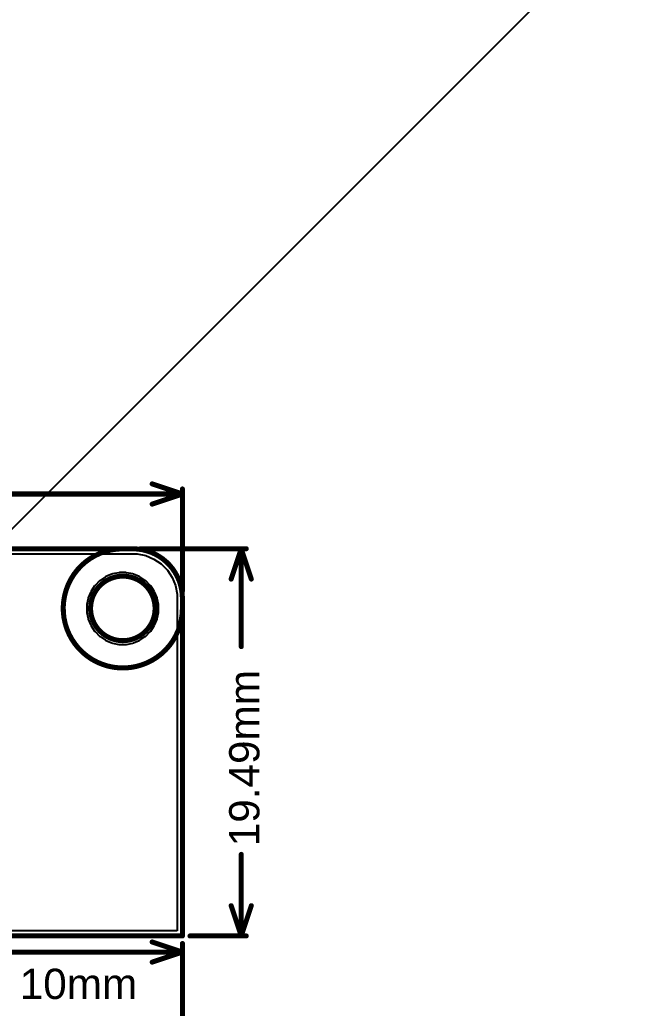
# Model space of a CAD drawing. Header units: inches. Extents: x -3 to 5389, y -3 to 5396.
# Drawn here: x 50.37 to 81.06, y 31.61 to 81.38 of the extents above; entities that cross this region are included whole.
import ezdxf

# ---------------------------------------------------------------- set-up
doc = ezdxf.new("R2010")
doc.units = ezdxf.units.IN
for name, color, linetype in [('Board_Outline', 216, 'Continuous'), ('Bottom Layer', 5, 'Continuous'), ('Bottom Solder', 6, 'Continuous'), ('Mechanical 1', 6, 'Continuous'), ('Multi-Layer', 9, 'Continuous'), ('Top Layer', 1, 'Continuous')]:
    doc.layers.add(name, color=color, linetype=linetype)
doc.styles.add('Arial', font='', dxfattribs={"height": 0.2})
doc.styles.get('Arial').set_extended_font_data('Arial')

msp = doc.modelspace()

# ---------------------------------------------------------------- linework, layer by layer
at = {"layer": 'Board_Outline'}
for points in [[(3.762, 54.743, 0.254, 0.254, 0), (56.062, 54.743, 0.254, 0.254, 0)], [(56.062, 54.743, 0.254, 0.254, -0.414214), (58.562, 52.243, 0.254, 0.254, 0)], [(58.562, 40.25, 0.254, 0.254, 0), (58.562, 52.243, 0.254, 0.254, 0)], [(58.562, 35.25, 0.254, 0.254, 0), (58.562, 40.25, 0.254, 0.254, 0)], [(48.562, 35.25, 0.254, 0.254, 0), (58.562, 35.25, 0.254, 0.254, 0)]]:
    msp.add_lwpolyline(points, format="xyseb", dxfattribs=at)
for points in [[(55.999, 54.743, 0.127, 0.127, 1), (56.126, 54.743, 0.127, 0.127, 1)], [(55.999, 54.743, 0.127, 0.127, 1), (56.126, 54.743, 0.127, 0.127, 1)], [(57.187, 51.743, 0.254, 0.254, 1), (53.937, 51.743, 0.254, 0.254, 1)], [(58.499, 52.243, 0.127, 0.127, 1), (58.626, 52.243, 0.127, 0.127, 1)], [(58.499, 52.243, 0.127, 0.127, 1), (58.626, 52.243, 0.127, 0.127, 1)], [(53.874, 51.743, 0.127, 0.127, 1), (54.001, 51.743, 0.127, 0.127, 1)], [(57.124, 51.743, 0.127, 0.127, 1), (57.251, 51.743, 0.127, 0.127, 1)], [(58.499, 40.25, 0.127, 0.127, 1), (58.626, 40.25, 0.127, 0.127, 1)], [(58.499, 40.25, 0.127, 0.127, 1), (58.626, 40.25, 0.127, 0.127, 1)], [(58.499, 35.25, 0.127, 0.127, 1), (58.626, 35.25, 0.127, 0.127, 1)], [(58.499, 35.25, 0.127, 0.127, 1), (58.626, 35.25, 0.127, 0.127, 1)]]:
    msp.add_lwpolyline(points, format="xyseb", close=True, dxfattribs=at)
at = {"layer": 'Bottom Layer'}
for p, q in [((46.399, 54.484), (56.062, 54.484)), ((56.062, 54.484), (56.283, 54.484)), ((56.283, 54.484), (56.716, 54.398)), ((56.716, 54.398), (57.124, 54.229)), ((57.124, 54.229), (57.491, 53.984)), ((57.491, 53.984), (57.803, 53.672)), ((54.682, 53.327), (54.416, 53.149)), ((54.699, 53.334), (54.682, 53.327)), ((54.714, 53.344), (54.699, 53.334)), ((55.009, 53.466), (54.714, 53.344)), ((55.027, 53.47), (55.009, 53.466)), ((55.043, 53.476), (55.027, 53.47)), ((55.357, 53.539), (55.043, 53.476)), ((55.375, 53.539), (55.357, 53.539)), ((55.393, 53.542), (55.375, 53.539)), ((55.713, 53.542), (55.393, 53.542)), ((55.73, 53.539), (55.713, 53.542)), ((55.748, 53.539), (55.73, 53.539)), ((56.062, 53.476), (55.748, 53.539)), ((56.079, 53.47), (56.062, 53.476)), ((56.096, 53.466), (56.079, 53.47)), ((56.392, 53.344), (56.096, 53.466)), ((56.407, 53.334), (56.392, 53.344)), ((56.423, 53.327), (56.407, 53.334)), ((56.689, 53.149), (56.423, 53.327)), ((57.803, 53.672), (58.048, 53.305)), ((58.048, 53.305), (58.217, 52.897)), ((54.14, 52.873), (53.962, 52.606)), ((54.152, 52.885), (54.14, 52.873)), ((54.162, 52.9), (54.152, 52.885)), ((54.389, 53.126), (54.162, 52.9)), ((54.404, 53.136), (54.389, 53.126)), ((54.416, 53.149), (54.404, 53.136)), ((56.702, 53.136), (56.689, 53.149)), ((56.717, 53.126), (56.702, 53.136)), ((56.943, 52.9), (56.717, 53.126)), ((56.953, 52.885), (56.943, 52.9)), ((56.966, 52.873), (56.953, 52.885)), ((57.144, 52.606), (56.966, 52.873)), ((58.217, 52.897), (58.303, 52.464)), ((53.819, 52.262), (53.812, 52.245)), ((53.823, 52.279), (53.819, 52.262)), ((53.945, 52.575), (53.823, 52.279)), ((53.955, 52.59), (53.945, 52.575)), ((53.962, 52.606), (53.955, 52.59)), ((57.15, 52.59), (57.144, 52.606)), ((57.16, 52.575), (57.15, 52.59)), ((57.283, 52.279), (57.16, 52.575)), ((57.286, 52.262), (57.283, 52.279)), ((57.293, 52.245), (57.286, 52.262)), ((58.303, 52.464), (58.303, 52.243)), ((53.75, 51.914), (53.746, 51.896)), ((53.746, 51.896), (53.746, 51.576)), ((53.812, 52.245), (53.75, 51.931)), ((53.75, 51.931), (53.75, 51.914)), ((57.356, 51.931), (57.293, 52.245)), ((57.356, 51.914), (57.356, 51.931)), ((57.359, 51.896), (57.356, 51.914)), ((57.359, 51.576), (57.359, 51.896)), ((58.303, 52.243), (58.303, 35.509)), ((53.746, 51.576), (53.75, 51.558)), ((53.75, 51.558), (53.75, 51.541)), ((53.75, 51.541), (53.812, 51.227)), ((57.293, 51.227), (57.356, 51.541)), ((57.356, 51.558), (57.359, 51.576)), ((57.356, 51.541), (57.356, 51.558)), ((53.812, 51.227), (53.819, 51.21)), ((53.819, 51.21), (53.823, 51.193)), ((53.823, 51.193), (53.945, 50.897)), ((53.945, 50.897), (53.955, 50.882)), ((53.955, 50.882), (53.962, 50.866)), ((53.962, 50.866), (54.14, 50.599)), ((56.966, 50.599), (57.144, 50.866)), ((57.144, 50.866), (57.15, 50.882)), ((57.15, 50.882), (57.16, 50.897)), ((57.16, 50.897), (57.283, 51.193)), ((57.283, 51.193), (57.286, 51.21)), ((57.286, 51.21), (57.293, 51.227)), ((54.14, 50.599), (54.152, 50.587)), ((54.152, 50.587), (54.162, 50.572)), ((54.162, 50.572), (54.389, 50.346)), ((54.389, 50.346), (54.404, 50.336)), ((54.404, 50.336), (54.416, 50.323)), ((54.416, 50.323), (54.682, 50.145)), ((56.423, 50.145), (56.689, 50.323)), ((56.689, 50.323), (56.702, 50.336)), ((56.702, 50.336), (56.717, 50.346)), ((56.717, 50.346), (56.943, 50.572)), ((56.943, 50.572), (56.953, 50.587)), ((56.953, 50.587), (56.966, 50.599)), ((54.682, 50.145), (54.699, 50.138)), ((54.699, 50.138), (54.714, 50.129)), ((54.714, 50.129), (55.009, 50.006)), ((55.009, 50.006), (55.027, 50.003)), ((55.027, 50.003), (55.043, 49.996)), ((55.043, 49.996), (55.357, 49.933)), ((55.357, 49.933), (55.375, 49.933)), ((55.375, 49.933), (55.393, 49.93)), ((55.393, 49.93), (55.713, 49.93)), ((55.713, 49.93), (55.73, 49.933)), ((55.73, 49.933), (55.748, 49.933)), ((55.748, 49.933), (56.062, 49.996)), ((56.062, 49.996), (56.079, 50.003)), ((56.079, 50.003), (56.096, 50.006)), ((56.096, 50.006), (56.392, 50.129)), ((56.392, 50.129), (56.407, 50.138)), ((56.407, 50.138), (56.423, 50.145)), ((58.303, 35.509), (22.037, 35.509))]:
    msp.add_line(p, q, dxfattribs=at)
at = {"layer": 'Bottom Solder'}
msp.add_line((10.006, 15.772), (5388.927, 5395.525), dxfattribs=at)
at = {"layer": 'Mechanical 1'}
for points in [[(57.038, 58.01, 0.254, 0.254, 0), (58.562, 57.502, 0.254, 0.254, 0)], [(58.562, 52.624, 0.254, 0.254, 0), (58.562, 57.756, 0.254, 0.254, 0)], [(36.114, 57.502, 0.254, 0.254, 0), (58.562, 57.502, 0.254, 0.254, 0)], [(57.038, 56.994, 0.254, 0.254, 0), (58.562, 57.502, 0.254, 0.254, 0)], [(58.562, 51.743, 0.254, 0.254, -2.414214), (55.562, 54.743, 0.254, 0.254, 0)], [(56.443, 54.743, 0.254, 0.254, 0), (61.777, 54.743, 0.254, 0.254, 0)], [(61.015, 53.219, 0.254, 0.254, 0), (61.523, 54.743, 0.254, 0.254, 0)], [(61.523, 54.743, 0.254, 0.254, 0), (62.031, 53.219, 0.254, 0.254, 0)], [(61.523, 49.821, 0.254, 0.254, 0), (61.523, 54.743, 0.254, 0.254, 0)], [(61.523, 35.25, 0.254, 0.254, 0), (61.523, 39.359, 0.254, 0.254, 0)], [(61.015, 36.774, 0.254, 0.254, 0), (61.523, 35.25, 0.254, 0.254, 0)], [(61.523, 35.25, 0.254, 0.254, 0), (62.031, 36.774, 0.254, 0.254, 0)], [(58.943, 35.25, 0.254, 0.254, 0), (61.777, 35.25, 0.254, 0.254, 0)], [(57.038, 34.947, 0.254, 0.254, 0), (58.562, 34.439, 0.254, 0.254, 0)], [(58.562, 29.486, 0.254, 0.254, 0), (58.562, 34.869, 0.254, 0.254, 0)], [(58.562, 34.185, 0.254, 0.254, 0), (58.562, 34.869, 0.254, 0.254, 0)], [(48.562, 34.439, 0.254, 0.254, 0), (53.562, 34.439, 0.254, 0.254, 0)], [(53.562, 34.439, 0.254, 0.254, 0), (58.562, 34.439, 0.254, 0.254, 0)], [(57.038, 33.931, 0.254, 0.254, 0), (58.562, 34.439, 0.254, 0.254, 0)]]:
    msp.add_lwpolyline(points, format="xyseb", dxfattribs=at)
for points in [[(56.975, 58.01, 0.127, 0.127, 1), (57.102, 58.01, 0.127, 0.127, 1)], [(58.499, 57.756, 0.127, 0.127, 1), (58.626, 57.756, 0.127, 0.127, 1)], [(58.499, 57.502, 0.127, 0.127, 1), (58.626, 57.502, 0.127, 0.127, 1)], [(58.499, 57.502, 0.127, 0.127, 1), (58.626, 57.502, 0.127, 0.127, 1)], [(58.499, 57.502, 0.127, 0.127, 1), (58.626, 57.502, 0.127, 0.127, 1)], [(56.975, 56.994, 0.127, 0.127, 1), (57.102, 56.994, 0.127, 0.127, 1)], [(55.499, 54.743, 0.127, 0.127, 1), (55.626, 54.743, 0.127, 0.127, 1)], [(56.38, 54.743, 0.127, 0.127, 1), (56.507, 54.743, 0.127, 0.127, 1)], [(61.459, 54.743, 0.127, 0.127, 1), (61.586, 54.743, 0.127, 0.127, 1)], [(61.459, 54.743, 0.127, 0.127, 1), (61.586, 54.743, 0.127, 0.127, 1)], [(61.459, 54.743, 0.127, 0.127, 1), (61.586, 54.743, 0.127, 0.127, 1)], [(61.713, 54.743, 0.127, 0.127, 1), (61.84, 54.743, 0.127, 0.127, 1)], [(60.951, 53.219, 0.127, 0.127, 1), (61.078, 53.219, 0.127, 0.127, 1)], [(61.967, 53.219, 0.127, 0.127, 1), (62.094, 53.219, 0.127, 0.127, 1)], [(58.499, 52.624, 0.127, 0.127, 1), (58.626, 52.624, 0.127, 0.127, 1)], [(58.499, 51.743, 0.127, 0.127, 1), (58.626, 51.743, 0.127, 0.127, 1)], [(61.459, 49.821, 0.127, 0.127, 1), (61.586, 49.821, 0.127, 0.127, 1)], [(61.459, 39.359, 0.127, 0.127, 1), (61.586, 39.359, 0.127, 0.127, 1)], [(60.951, 36.774, 0.127, 0.127, 1), (61.078, 36.774, 0.127, 0.127, 1)], [(61.967, 36.774, 0.127, 0.127, 1), (62.094, 36.774, 0.127, 0.127, 1)], [(58.88, 35.25, 0.127, 0.127, 1), (59.007, 35.25, 0.127, 0.127, 1)], [(61.459, 35.25, 0.127, 0.127, 1), (61.586, 35.25, 0.127, 0.127, 1)], [(61.459, 35.25, 0.127, 0.127, 1), (61.586, 35.25, 0.127, 0.127, 1)], [(61.459, 35.25, 0.127, 0.127, 1), (61.586, 35.25, 0.127, 0.127, 1)], [(61.713, 35.25, 0.127, 0.127, 1), (61.84, 35.25, 0.127, 0.127, 1)], [(56.975, 34.947, 0.127, 0.127, 1), (57.102, 34.947, 0.127, 0.127, 1)], [(58.499, 34.869, 0.127, 0.127, 1), (58.626, 34.869, 0.127, 0.127, 1)], [(58.499, 34.869, 0.127, 0.127, 1), (58.626, 34.869, 0.127, 0.127, 1)], [(53.499, 34.439, 0.127, 0.127, 1), (53.626, 34.439, 0.127, 0.127, 1)], [(53.499, 34.439, 0.127, 0.127, 1), (53.626, 34.439, 0.127, 0.127, 1)], [(58.499, 34.439, 0.127, 0.127, 1), (58.626, 34.439, 0.127, 0.127, 1)], [(58.499, 34.439, 0.127, 0.127, 1), (58.626, 34.439, 0.127, 0.127, 1)], [(58.499, 34.439, 0.127, 0.127, 1), (58.626, 34.439, 0.127, 0.127, 1)], [(56.975, 33.931, 0.127, 0.127, 1), (57.102, 33.931, 0.127, 0.127, 1)], [(58.499, 34.185, 0.127, 0.127, 1), (58.626, 34.185, 0.127, 0.127, 1)]]:
    msp.add_lwpolyline(points, format="xyseb", close=True, dxfattribs=at)
at = {"layer": 'Multi-Layer'}
for p, q in [((55.079, 53.299), (54.783, 53.176)), ((55.393, 53.361), (55.079, 53.299)), ((55.553, 53.361), (55.393, 53.361)), ((55.713, 53.361), (55.553, 53.361)), ((56.027, 53.299), (55.713, 53.361)), ((56.322, 53.176), (56.027, 53.299)), ((54.291, 52.772), (54.113, 52.506)), ((54.517, 52.998), (54.291, 52.772)), ((54.783, 53.176), (54.517, 52.998)), ((56.589, 52.998), (56.322, 53.176)), ((56.815, 52.772), (56.589, 52.998)), ((56.993, 52.506), (56.815, 52.772)), ((54.113, 52.506), (53.99, 52.21)), ((57.115, 52.21), (56.993, 52.506)), ((53.99, 52.21), (53.928, 51.896)), ((53.928, 51.896), (53.928, 51.736)), ((57.178, 51.896), (57.115, 52.21)), ((57.178, 51.736), (57.178, 51.896)), ((53.928, 51.736), (53.928, 51.736)), ((53.928, 51.736), (53.928, 51.576)), ((53.928, 51.576), (53.99, 51.262)), ((57.115, 51.262), (57.178, 51.576)), ((57.178, 51.576), (57.178, 51.736)), ((53.99, 51.262), (54.113, 50.966)), ((54.113, 50.966), (54.291, 50.7)), ((56.815, 50.7), (56.993, 50.966)), ((56.993, 50.966), (57.115, 51.262)), ((54.291, 50.7), (54.517, 50.474)), ((54.517, 50.474), (54.783, 50.296)), ((54.783, 50.296), (55.079, 50.174)), ((56.027, 50.174), (56.322, 50.296)), ((56.322, 50.296), (56.589, 50.474)), ((56.589, 50.474), (56.815, 50.7)), ((55.079, 50.174), (55.393, 50.111)), ((55.393, 50.111), (55.553, 50.111)), ((55.553, 50.111), (55.713, 50.111)), ((55.713, 50.111), (56.027, 50.174))]:
    msp.add_line(p, q, dxfattribs=at)
at = {"layer": 'Top Layer'}
for p, q in [((4.021, 54.484), (56.062, 54.484)), ((56.062, 54.484), (56.283, 54.484)), ((56.283, 54.484), (56.716, 54.398)), ((56.716, 54.398), (57.124, 54.229)), ((57.124, 54.229), (57.491, 53.984)), ((57.491, 53.984), (57.803, 53.672)), ((54.682, 53.327), (54.416, 53.149)), ((54.699, 53.334), (54.682, 53.327)), ((54.714, 53.344), (54.699, 53.334)), ((55.009, 53.466), (54.714, 53.344)), ((55.027, 53.47), (55.009, 53.466)), ((55.043, 53.476), (55.027, 53.47)), ((55.357, 53.539), (55.043, 53.476)), ((55.375, 53.539), (55.357, 53.539)), ((55.393, 53.542), (55.375, 53.539)), ((55.713, 53.542), (55.393, 53.542)), ((55.73, 53.539), (55.713, 53.542)), ((55.748, 53.539), (55.73, 53.539)), ((56.062, 53.476), (55.748, 53.539)), ((56.079, 53.47), (56.062, 53.476)), ((56.096, 53.466), (56.079, 53.47)), ((56.392, 53.344), (56.096, 53.466)), ((56.407, 53.334), (56.392, 53.344)), ((56.423, 53.327), (56.407, 53.334)), ((56.689, 53.149), (56.423, 53.327)), ((57.803, 53.672), (58.048, 53.305)), ((58.048, 53.305), (58.217, 52.897)), ((54.14, 52.873), (53.962, 52.606)), ((54.152, 52.885), (54.14, 52.873)), ((54.162, 52.9), (54.152, 52.885)), ((54.389, 53.126), (54.162, 52.9)), ((54.404, 53.136), (54.389, 53.126)), ((54.416, 53.149), (54.404, 53.136)), ((56.702, 53.136), (56.689, 53.149)), ((56.717, 53.126), (56.702, 53.136)), ((56.943, 52.9), (56.717, 53.126)), ((56.953, 52.885), (56.943, 52.9)), ((56.966, 52.873), (56.953, 52.885)), ((57.144, 52.606), (56.966, 52.873)), ((58.217, 52.897), (58.303, 52.464)), ((53.819, 52.262), (53.812, 52.245)), ((53.823, 52.279), (53.819, 52.262)), ((53.945, 52.575), (53.823, 52.279)), ((53.955, 52.59), (53.945, 52.575)), ((53.962, 52.606), (53.955, 52.59)), ((57.15, 52.59), (57.144, 52.606)), ((57.16, 52.575), (57.15, 52.59)), ((57.283, 52.279), (57.16, 52.575)), ((57.286, 52.262), (57.283, 52.279)), ((57.293, 52.245), (57.286, 52.262)), ((58.303, 52.464), (58.303, 52.243)), ((53.75, 51.914), (53.746, 51.896)), ((53.746, 51.896), (53.746, 51.576)), ((53.812, 52.245), (53.75, 51.931)), ((53.75, 51.931), (53.75, 51.914)), ((57.356, 51.931), (57.293, 52.245)), ((57.356, 51.914), (57.356, 51.931)), ((57.359, 51.896), (57.356, 51.914)), ((57.359, 51.576), (57.359, 51.896)), ((58.303, 52.243), (58.303, 35.509)), ((53.746, 51.576), (53.75, 51.558)), ((53.75, 51.558), (53.75, 51.541)), ((53.75, 51.541), (53.812, 51.227)), ((57.293, 51.227), (57.356, 51.541)), ((57.356, 51.558), (57.359, 51.576)), ((57.356, 51.541), (57.356, 51.558)), ((53.812, 51.227), (53.819, 51.21)), ((53.819, 51.21), (53.823, 51.193)), ((53.823, 51.193), (53.945, 50.897)), ((53.945, 50.897), (53.955, 50.882)), ((53.955, 50.882), (53.962, 50.866)), ((53.962, 50.866), (54.14, 50.599)), ((56.966, 50.599), (57.144, 50.866)), ((57.144, 50.866), (57.15, 50.882)), ((57.15, 50.882), (57.16, 50.897)), ((57.16, 50.897), (57.283, 51.193)), ((57.283, 51.193), (57.286, 51.21)), ((57.286, 51.21), (57.293, 51.227)), ((54.14, 50.599), (54.152, 50.587)), ((54.152, 50.587), (54.162, 50.572)), ((54.162, 50.572), (54.389, 50.346)), ((54.389, 50.346), (54.404, 50.336)), ((54.404, 50.336), (54.416, 50.323)), ((54.416, 50.323), (54.682, 50.145)), ((56.423, 50.145), (56.689, 50.323)), ((56.689, 50.323), (56.702, 50.336)), ((56.702, 50.336), (56.717, 50.346)), ((56.717, 50.346), (56.943, 50.572)), ((56.943, 50.572), (56.953, 50.587)), ((56.953, 50.587), (56.966, 50.599)), ((54.682, 50.145), (54.699, 50.138)), ((54.699, 50.138), (54.714, 50.129)), ((54.714, 50.129), (55.009, 50.006)), ((55.009, 50.006), (55.027, 50.003)), ((55.027, 50.003), (55.043, 49.996)), ((55.043, 49.996), (55.357, 49.933)), ((55.357, 49.933), (55.375, 49.933)), ((55.375, 49.933), (55.393, 49.93)), ((55.393, 49.93), (55.713, 49.93)), ((55.713, 49.93), (55.73, 49.933)), ((55.73, 49.933), (55.748, 49.933)), ((55.748, 49.933), (56.062, 49.996)), ((56.062, 49.996), (56.079, 50.003)), ((56.079, 50.003), (56.096, 50.006)), ((56.096, 50.006), (56.392, 50.129)), ((56.392, 50.129), (56.407, 50.138)), ((56.407, 50.138), (56.423, 50.145)), ((58.303, 35.509), (22.037, 35.509))]:
    msp.add_line(p, q, dxfattribs=at)

# ---------------------------------------------------------------- texts
at = {"layer": 'Mechanical 1', "style": 'Arial'}
msp.add_text('19.49mm', height=1.524, rotation=90, dxfattribs=at).set_placement((62.437, 39.766))
msp.add_text('10mm', height=1.524, dxfattribs=at).set_placement((50.372, 32.077))

doc.saveas('drawing.dxf')
